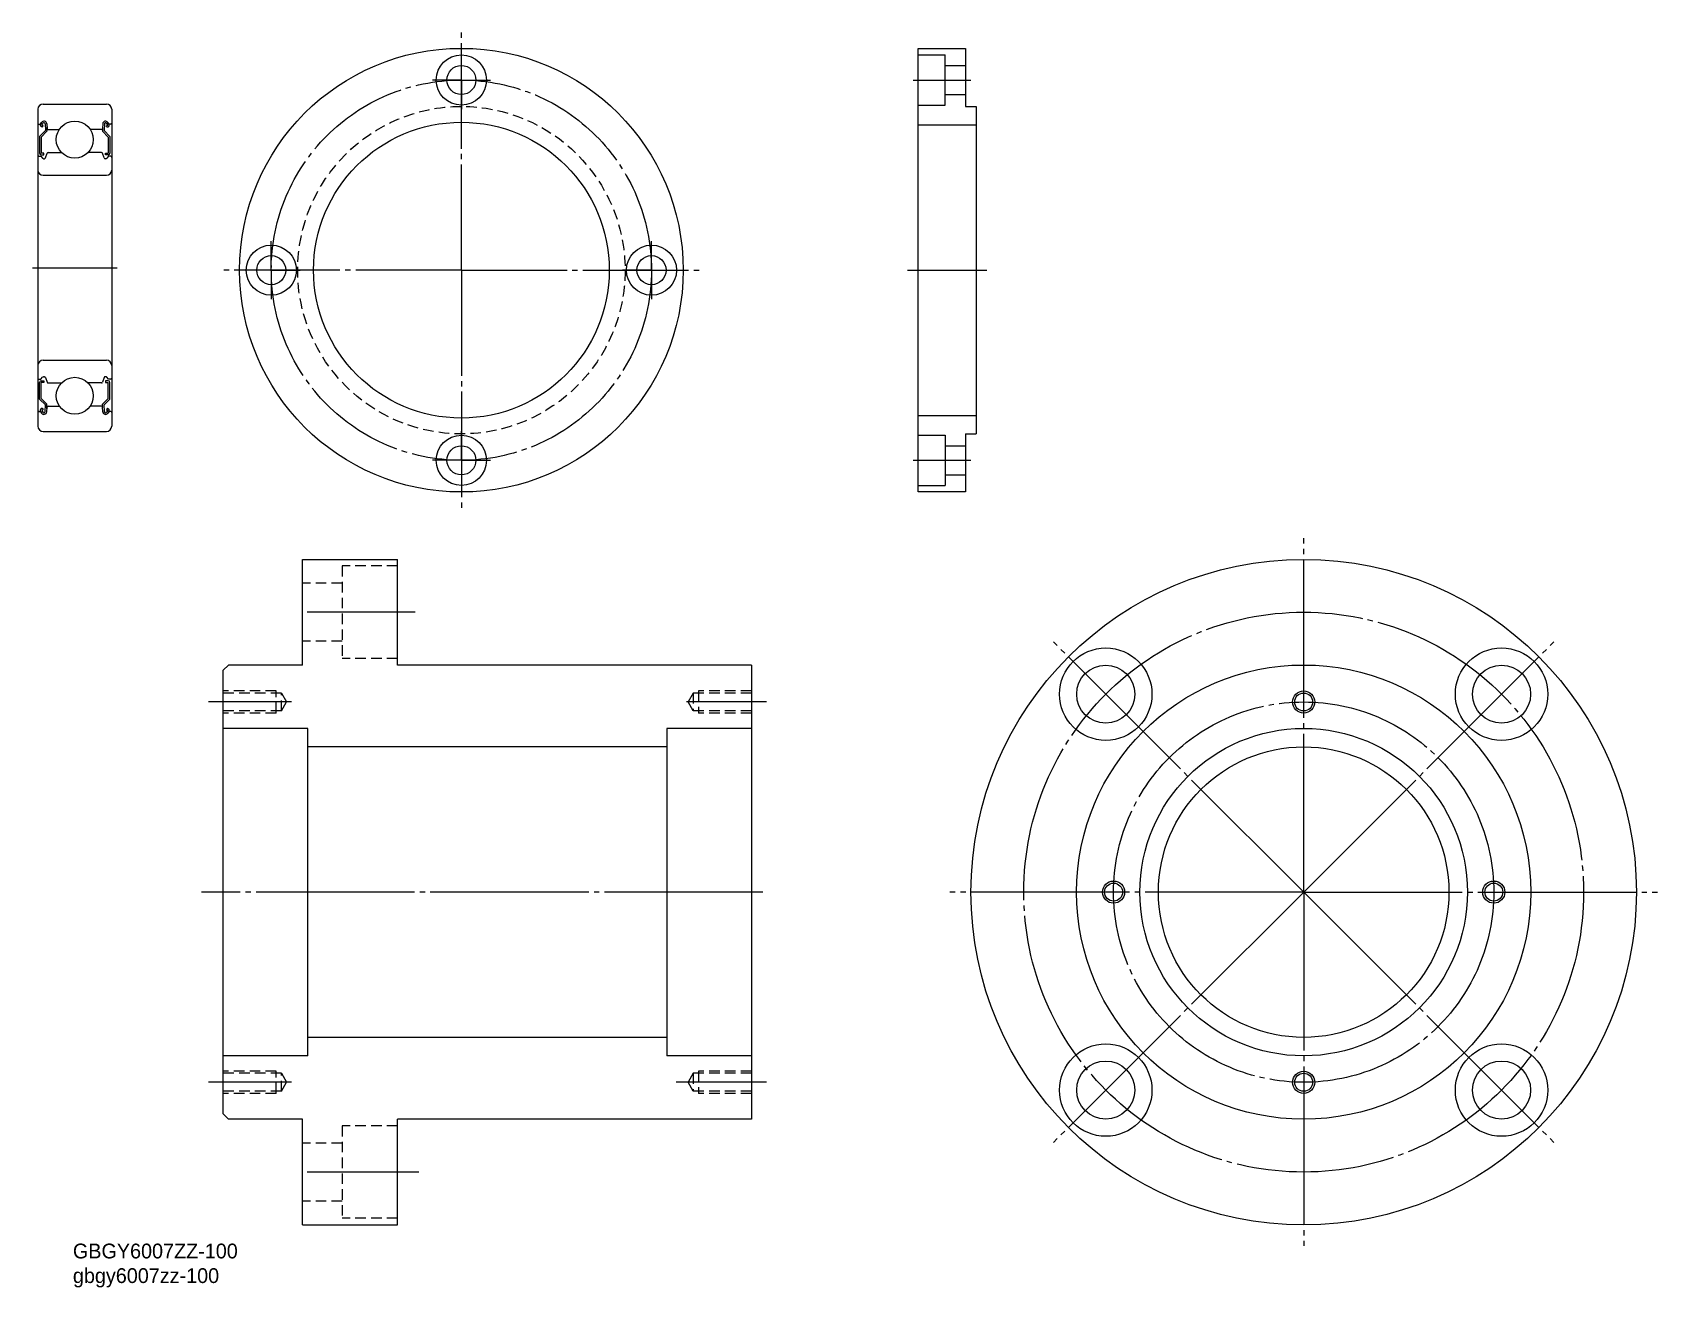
# Model space of a CAD drawing. Extents: x -146 to 162, y -63 to 175.
import ezdxf

# ---------------------------------------------------------------- set-up
doc = ezdxf.new("R2010")
doc.units = 0
for name, pattern in [('CENTER', [33, 30, -1, 1, -1]), ('CENTER2', [23, 20, -1, 1, -1]), ('DASHED', [3, 2, -1])]:
    doc.linetypes.add(name, pattern=pattern)
doc.layers.get('0').update_dxf_attribs({"linetype": 'CONTINUOUS'})
doc.layers.add('CENTER', color=7, linetype='CONTINUOUS')

# ---------------------------------------------------------------- blocks, each defined once
blk = doc.blocks.new('*U2')
at = {"linetype": 'CONTINUOUS'}
for s, p in [('GBGY6007ZZ-100', (-138.29, -57.49)), ('gbgy6007zz-100', (-138.29, -62.15))]:
    blk.add_text(s, height=2.8, dxfattribs=at).set_placement(p)

msp = doc.modelspace()

# ---------------------------------------------------------------- linework, layer by layer
at = {"color": 7, "linetype": 'CONTINUOUS'}
for p, q in [((21.75, 87.62), (21.75, 171.62)), ((21.75, 171.62), (30.75, 171.62)), ((21.75, 170.37), (26.85, 170.37)), ((26.85, 160.87), (26.85, 170.37)), ((30.75, 171.62), (30.75, 160.62)), ((26.85, 168.37), (30.75, 168.37)), ((21.75, 160.87), (26.85, 160.87)), ((26.85, 162.87), (30.75, 162.87)), ((30.75, 160.62), (32.75, 160.62)), ((32.75, 160.62), (32.75, 98.62)), ((21.75, 157.12), (32.75, 157.12)), ((21.75, 102.12), (32.75, 102.12)), ((30.75, 98.62), (30.75, 87.62)), ((30.75, 98.62), (32.75, 98.62)), ((21.75, 98.37), (26.85, 98.37)), ((26.85, 98.37), (26.85, 88.87)), ((26.85, 96.37), (30.75, 96.37)), ((26.85, 90.87), (30.75, 90.87)), ((21.75, 88.87), (26.85, 88.87)), ((30.75, 87.62), (21.75, 87.62)), ((-94.82, 74.86), (-76.82, 74.86)), ((-94.82, 54.86), (-94.82, 74.86)), ((-76.82, 54.86), (-76.82, 74.86)), ((-109.82, 53.86), (-108.82, 54.86)), ((-109.82, -30.14), (-109.82, 53.86)), ((-94.82, 54.86), (-108.82, 54.86)), ((-9.82, 54.86), (-76.82, 54.86)), ((-9.82, 54.86), (-9.82, -31.14)), ((-93.82, 42.86), (-109.82, 42.86)), ((-93.82, -19.14), (-93.82, 42.86)), ((-9.82, 42.86), (-25.82, 42.86)), ((-25.82, 42.86), (-25.82, -19.14)), ((-25.82, 39.36), (-93.82, 39.36)), ((-25.82, -15.64), (-93.82, -15.64)), ((-93.82, -19.14), (-109.82, -19.14)), ((-9.82, -19.14), (-25.82, -19.14)), ((-109.82, -30.14), (-108.82, -31.14)), ((-94.82, -31.14), (-108.82, -31.14)), ((-94.82, -51.14), (-94.82, -31.14)), ((-76.82, -51.14), (-76.82, -31.14)), ((-9.82, -31.14), (-76.82, -31.14)), ((-94.82, -51.14), (-76.82, -51.14))]:
    msp.add_line(p, q, dxfattribs=at)
for p, q in [((-144.94, 160.08), (-144.94, 100.08)), ((-143.94, 161.08), (-131.94, 161.08)), ((-130.94, 160.08), (-130.94, 100.08)), ((-144.74, 157.28), (-144.44, 157.28)), ((-144.44, 157.28), (-144.21, 157.61)), ((-144.2, 157.11), (-143.97, 157.44)), ((-143.95, 156.93), (-144.2, 157.11)), ((-144.12, 156.69), (-143.95, 156.93)), ((-143.55, 157.31), (-143.5, 156.05)), ((-143.25, 157.35), (-143.17, 156.46)), ((-132.64, 157.35), (-132.72, 156.46)), ((-132.34, 157.31), (-132.39, 156.05)), ((-131.93, 156.93), (-131.69, 157.11)), ((-131.76, 156.69), (-131.93, 156.93)), ((-131.69, 157.11), (-131.92, 157.44)), ((-131.44, 157.28), (-131.67, 157.61)), ((-131.14, 157.28), (-131.44, 157.28)), ((-143.5, 156.05), (-144.6, 154.95)), ((-144.6, 154.95), (-144.6, 151.78)), ((-144.12, 156.69), (-144.37, 156.86)), ((-143.2, 155.93), (-144.3, 154.83)), ((-144.3, 154.83), (-144.3, 151.78)), ((-143.2, 156.8), (-143.2, 155.93)), ((-142.97, 156.28), (-140.85, 156.28)), ((-132.91, 156.28), (-135.04, 156.28)), ((-132.69, 156.8), (-132.69, 155.93)), ((-132.69, 155.93), (-131.59, 154.83)), ((-132.39, 156.05), (-131.29, 154.95)), ((-131.76, 156.69), (-131.52, 156.86)), ((-131.59, 154.83), (-131.59, 151.78)), ((-131.29, 154.95), (-131.29, 151.78)), ((-144.74, 151.18), (-144.34, 151.18)), ((-144.34, 151.18), (-144.03, 150.8)), ((-143.78, 151.78), (-144.3, 151.78)), ((-144.3, 151.48), (-143.78, 151.48)), ((-143.78, 151.48), (-143.78, 151.78)), ((-143.51, 150.86), (-143.19, 151.75)), ((-143, 151.88), (-140.44, 151.88)), ((-132.89, 151.88), (-135.44, 151.88)), ((-132.38, 150.86), (-132.7, 151.75)), ((-132.11, 151.48), (-132.11, 151.78)), ((-132.11, 151.78), (-131.59, 151.78)), ((-131.59, 151.48), (-132.11, 151.48)), ((-131.54, 151.18), (-131.86, 150.8)), ((-131.14, 151.18), (-131.54, 151.18)), ((-143.87, 150.73), (-143.7, 150.73)), ((-132.01, 150.73), (-132.19, 150.73)), ((-143.94, 147.58), (-131.94, 147.58)), ((-143.94, 112.58), (-131.94, 112.58)), ((-144.74, 108.98), (-144.34, 108.98)), ((-144.6, 105.21), (-144.6, 108.38)), ((-144.34, 108.98), (-144.03, 109.36)), ((-144.3, 108.68), (-143.78, 108.68)), ((-144.3, 105.33), (-144.3, 108.38)), ((-143.78, 108.38), (-144.3, 108.38)), ((-143.87, 109.43), (-143.7, 109.43)), ((-143.78, 108.68), (-143.78, 108.38)), ((-143.51, 109.3), (-143.19, 108.41)), ((-143, 108.28), (-140.44, 108.28)), ((-132.89, 108.28), (-135.44, 108.28)), ((-132.38, 109.3), (-132.7, 108.41)), ((-132.01, 109.43), (-132.19, 109.43)), ((-132.11, 108.68), (-132.11, 108.38)), ((-131.59, 108.68), (-132.11, 108.68)), ((-132.11, 108.38), (-131.59, 108.38)), ((-131.54, 108.98), (-131.86, 109.36)), ((-131.59, 105.33), (-131.59, 108.38)), ((-131.14, 108.98), (-131.54, 108.98)), ((-131.29, 105.21), (-131.29, 108.38)), ((-143.5, 104.11), (-144.6, 105.21)), ((-143.2, 104.23), (-144.3, 105.33)), ((-132.69, 104.23), (-131.59, 105.33)), ((-132.39, 104.11), (-131.29, 105.21)), ((-144.74, 102.88), (-144.44, 102.88)), ((-144.44, 102.88), (-144.21, 102.55)), ((-144.12, 103.47), (-144.37, 103.3)), ((-143.95, 103.22), (-144.2, 103.05)), ((-144.2, 103.05), (-143.97, 102.72)), ((-144.12, 103.47), (-143.95, 103.22)), ((-143.55, 102.85), (-143.5, 104.11)), ((-143.25, 102.81), (-143.17, 103.7)), ((-143.2, 103.36), (-143.2, 104.23)), ((-142.97, 103.88), (-140.85, 103.88)), ((-132.91, 103.88), (-135.04, 103.88)), ((-132.64, 102.81), (-132.72, 103.7)), ((-132.69, 103.36), (-132.69, 104.23)), ((-132.34, 102.85), (-132.39, 104.11)), ((-131.76, 103.47), (-131.93, 103.22)), ((-131.93, 103.22), (-131.69, 103.05)), ((-131.69, 103.05), (-131.92, 102.72)), ((-131.76, 103.47), (-131.52, 103.3)), ((-131.44, 102.88), (-131.67, 102.55)), ((-131.14, 102.88), (-131.44, 102.88)), ((-143.94, 99.08), (-131.94, 99.08)), ((-140.89, 99.08), (-140.89, 99.08)), ((-138.44, 99.08), (-138.44, 99.08))]:
    msp.add_line(p, q)
at = {"color": 3, "linetype": 'DASHED'}
for p, q in [((-76.82, 73.61), (-87.32, 73.61)), ((-87.32, 73.61), (-87.32, 56.11)), ((-87.32, 70.36), (-94.82, 70.36)), ((-87.32, 59.36), (-94.82, 59.36)), ((-76.82, 56.11), (-87.32, 56.11)), ((-99.82, 49.96), (-109.82, 49.96)), ((-98.82, 49.56), (-109.82, 49.56)), ((-99.82, 45.76), (-99.82, 49.96)), ((-98.82, 46.16), (-98.82, 49.56)), ((-98.82, 49.56), (-97.82, 47.86)), ((-20.82, 49.56), (-21.82, 47.86)), ((-9.82, 49.56), (-20.82, 49.56)), ((-20.82, 49.56), (-20.82, 46.16)), ((-9.82, 49.96), (-19.82, 49.96)), ((-19.82, 49.96), (-19.82, 45.76)), ((-98.82, 46.16), (-109.82, 46.16)), ((-98.82, 46.16), (-97.82, 47.86)), ((-20.82, 46.16), (-21.82, 47.86)), ((-9.82, 46.16), (-20.82, 46.16)), ((-99.82, 45.76), (-109.82, 45.76)), ((-9.82, 45.76), (-19.82, 45.76)), ((-99.82, -22.04), (-109.82, -22.04)), ((-98.82, -22.44), (-109.82, -22.44)), ((-99.82, -26.24), (-99.82, -22.04)), ((-98.82, -25.84), (-98.82, -22.44)), ((-98.82, -22.44), (-97.82, -24.14)), ((-98.82, -25.84), (-97.82, -24.14)), ((-20.82, -22.44), (-21.82, -24.14)), ((-20.82, -25.84), (-21.82, -24.14)), ((-9.82, -22.44), (-20.82, -22.44)), ((-20.82, -22.44), (-20.82, -25.84)), ((-9.82, -22.04), (-19.82, -22.04)), ((-19.82, -22.04), (-19.82, -26.24)), ((-98.82, -25.84), (-109.82, -25.84)), ((-99.82, -26.24), (-109.82, -26.24)), ((-9.82, -25.84), (-20.82, -25.84)), ((-9.82, -26.24), (-19.82, -26.24)), ((-76.82, -32.39), (-87.32, -32.39)), ((-87.32, -32.39), (-87.32, -49.89)), ((-87.32, -35.64), (-94.82, -35.64)), ((-87.32, -46.64), (-94.82, -46.64)), ((-76.82, -49.89), (-87.32, -49.89))]:
    msp.add_line(p, q, dxfattribs=at)
at = {"color": 7, "linetype": 'CONTINUOUS'}
for centre, radius in [((-64.73, 129.62), 42), ((-64.73, 165.62), 4.75), ((-64.73, 165.62), 2.75), ((-137.94, 154.33), 3.5), ((-64.73, 129.62), 28), ((-100.73, 129.62), 4.75), ((-100.73, 129.62), 2.75), ((-28.73, 129.62), 4.75), ((-28.73, 129.62), 2.75), ((-137.94, 105.83), 3.5), ((-64.73, 93.62), 4.75), ((-64.73, 93.62), 2.75), ((94.76, 11.86), 63), ((57.28, 49.34), 8.75), ((132.23, 49.34), 8.75), ((94.76, 11.86), 43), ((57.28, 49.34), 5.5), ((132.23, 49.34), 5.5), ((94.76, 47.86), 1.7), ((94.76, 11.86), 31), ((94.76, 11.86), 27.5), ((58.76, 11.86), 1.7), ((130.76, 11.86), 1.7), ((57.28, -25.62), 8.75), ((132.23, -25.62), 8.75), ((57.28, -25.62), 5.5), ((132.23, -25.62), 5.5), ((94.76, -24.14), 1.7)]:
    msp.add_circle(centre, radius, dxfattribs=at)
at = {"color": 3, "linetype": 'DASHED'}
msp.add_circle((-64.73, 129.62), 31, dxfattribs=at)
at = {"color": 3, "linetype": 'CONTINUOUS'}
for centre in [(94.76, 47.86), (58.76, 11.86), (130.76, 11.86), (94.76, -24.14)]:
    msp.add_circle(centre, 2.1, dxfattribs=at)
for centre, radius, start, end in [((-143.94, 160.08), 1, 90, 180), ((-131.94, 160.08), 1, 0, 90), ((-144.74, 157.48), 0.2, 180, 270), ((-144.2, 157.11), 0.3, 144.9356, 235.0377), ((-143.78, 157.3), 0.53, 5.0651, 144.9356), ((-143.78, 157.3), 0.23, 2.1311, 144.9356), ((-132.11, 157.3), 0.53, 35.0644, 174.9349), ((-132.11, 157.3), 0.23, 35.0644, 177.8689), ((-131.69, 157.11), 0.3, 304.9623, 35.0644), ((-131.14, 157.48), 0.2, 270, 0), ((-142.97, 156.48), 0.2, 185.0651, 270), ((-132.91, 156.48), 0.2, 270, 354.9349), ((-144.74, 150.98), 0.2, 90, 180), ((-144.3, 151.78), 0.3, 180, 270), ((-143.87, 150.93), 0.2, 219.9991, 270), ((-143.7, 150.93), 0.2, 270, 339.9703), ((-143, 151.68), 0.2, 90, 159.9703), ((-132.89, 151.68), 0.2, 20.0297, 90), ((-132.19, 150.93), 0.2, 200.0297, 270), ((-132.01, 150.93), 0.2, 270, 320.0009), ((-131.59, 151.78), 0.3, 270, 0), ((-131.14, 150.98), 0.2, 0, 90), ((-143.94, 148.58), 1, 180, 270), ((-131.94, 148.58), 1, 270, 0), ((-143.94, 111.58), 1, 90, 180), ((-131.94, 111.58), 1, 0, 90), ((-144.74, 109.18), 0.2, 180, 270), ((-144.3, 108.38), 0.3, 90, 180), ((-143.87, 109.23), 0.2, 90, 140.0009), ((-143.7, 109.23), 0.2, 20.0297, 90), ((-143, 108.48), 0.2, 200.0297, 270), ((-132.89, 108.48), 0.2, 270, 339.9703), ((-132.19, 109.23), 0.2, 90, 159.9703), ((-132.01, 109.23), 0.2, 39.9991, 90), ((-131.59, 108.38), 0.3, 0, 90), ((-131.14, 109.18), 0.2, 270, 0), ((-144.74, 102.68), 0.2, 90, 180), ((-144.2, 103.05), 0.3, 124.9623, 215.0644), ((-143.78, 102.85), 0.53, 215.0644, 354.9349), ((-143.78, 102.85), 0.23, 215.0644, 357.8689), ((-142.97, 103.68), 0.2, 90, 174.9349), ((-132.91, 103.68), 0.2, 5.0651, 90), ((-132.11, 102.85), 0.53, 185.0651, 324.9356), ((-132.11, 102.85), 0.23, 182.1311, 324.9356), ((-131.69, 103.05), 0.3, 324.9356, 55.0377), ((-131.14, 102.68), 0.2, 0, 90), ((-143.94, 100.08), 1, 180, 270), ((-131.94, 100.08), 1, 270, 0)]:
    msp.add_arc(centre, radius, start, end)
at = {"layer": 'CENTER', "color": 1, "linetype": 'CENTER2'}
for p, q in [((-64.73, 129.62), (-64.73, 174.62)), ((-64.73, 165.62), (-64.73, 171.12)), ((-64.73, 165.62), (-70.23, 165.62)), ((-64.73, 165.62), (-64.73, 160.12)), ((-64.73, 165.62), (-59.23, 165.62)), ((20.8, 165.62), (31.72, 165.62)), ((-100.73, 129.62), (-100.73, 135.12)), ((-28.73, 129.62), (-28.73, 135.12)), ((-64.73, 129.62), (-109.73, 129.62)), ((-100.73, 129.62), (-106.23, 129.62)), ((-100.73, 129.62), (-100.73, 124.12)), ((-100.73, 129.62), (-95.23, 129.62)), ((-64.73, 129.62), (-64.73, 84.62)), ((-64.73, 129.62), (-19.73, 129.62)), ((-28.73, 129.62), (-34.23, 129.62)), ((-28.73, 129.62), (-28.73, 124.12)), ((-28.73, 129.62), (-23.23, 129.62)), ((19.75, 129.62), (34.75, 129.62)), ((-64.73, 93.62), (-64.73, 99.12)), ((-64.73, 93.62), (-70.23, 93.62)), ((-64.73, 93.62), (-64.73, 88.12)), ((-64.73, 93.62), (-59.23, 93.62)), ((20.8, 93.62), (31.72, 93.62))]:
    msp.add_line(p, q, dxfattribs=at)
at = {"layer": 'CENTER', "color": 1, "linetype": 'CENTER'}
for p, q in [((-145.94, 130.08), (-129.94, 130.08)), ((94.76, 11.86), (94.76, 78.86)), ((-73.47, 64.86), (-93.92, 64.86)), ((94.76, 11.86), (47.38, 59.24)), ((94.76, 11.86), (142.13, 59.24)), ((-96.93, 47.86), (-112.6, 47.86)), ((-6.93, 47.86), (-22.09, 47.86)), ((-7.62, 11.86), (-113.92, 11.86)), ((94.76, 11.86), (27.76, 11.86)), ((94.76, 11.86), (47.38, -35.52)), ((94.76, 11.86), (94.76, -55.14)), ((94.76, 11.86), (161.76, 11.86)), ((94.76, 11.86), (142.13, -35.52)), ((-96.93, -24.14), (-112.6, -24.14)), ((-6.93, -24.14), (-24.09, -24.14)), ((-72.79, -41.14), (-93.92, -41.14))]:
    msp.add_line(p, q, dxfattribs=at)
at = {"layer": 'CENTER', "color": 1, "linetype": 'CENTER2'}
msp.add_circle((-64.73, 129.62), 36, dxfattribs=at)
at = {"layer": 'CENTER', "color": 1, "linetype": 'CENTER'}
for radius in [53, 36]:
    msp.add_circle((94.76, 11.86), radius, dxfattribs=at)

# ---------------------------------------------------------------- block references
at = {"linetype": 'CONTINUOUS'}
msp.add_blockref('*U2', (0, 0), dxfattribs=at)

doc.saveas('drawing.dxf')
